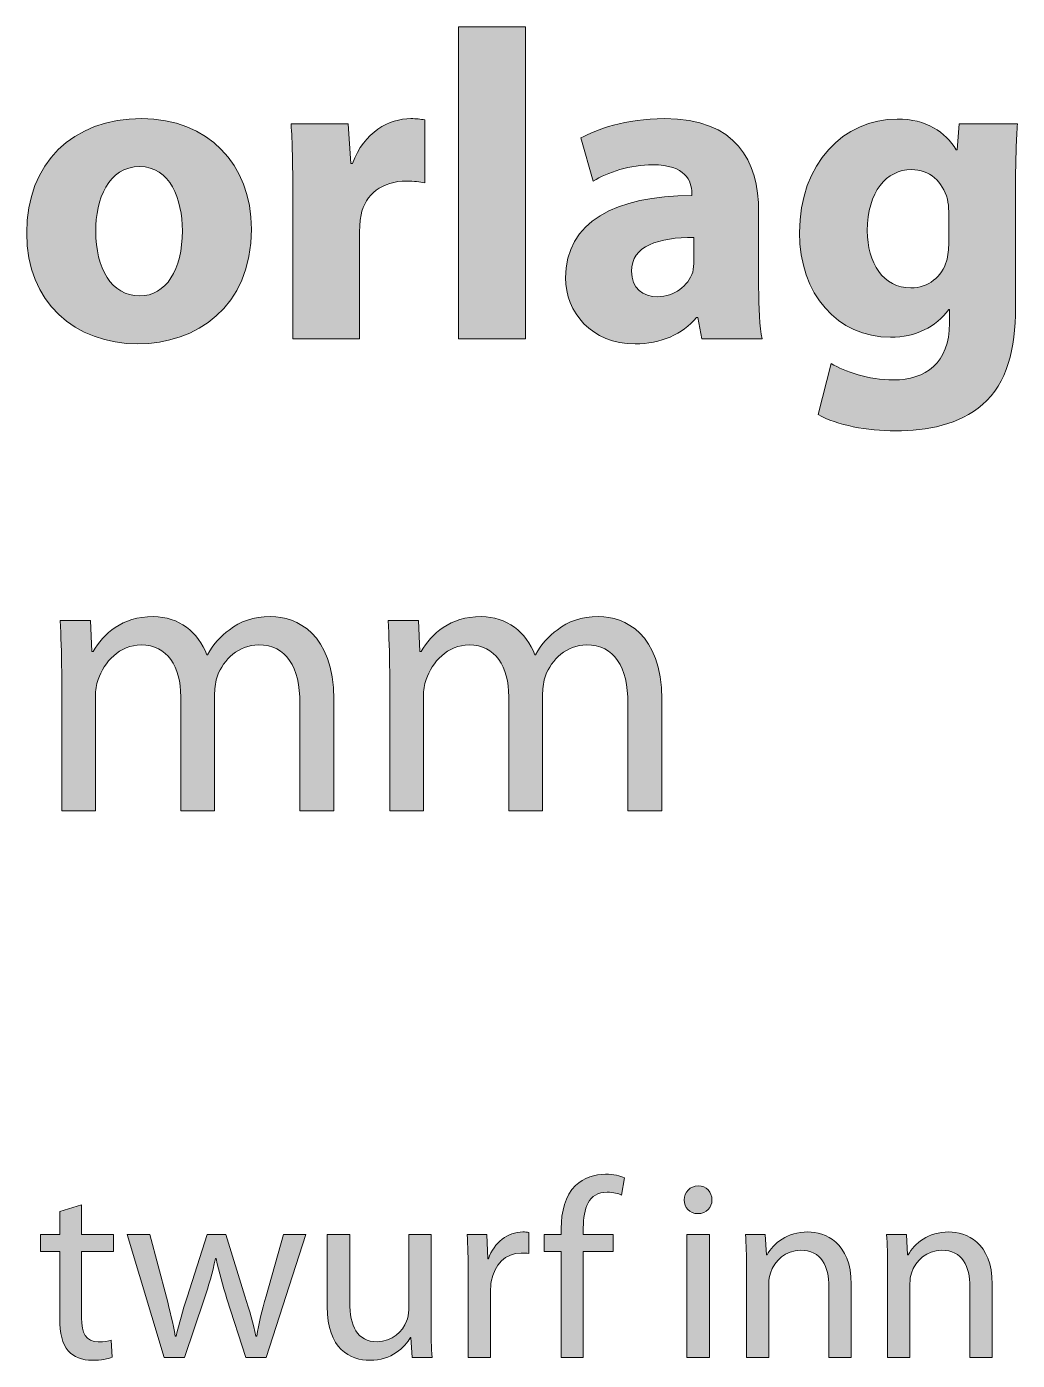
# Model space of a CAD drawing. Header units: inches. Extents: x 0 to 395, y 0 to 191.
# Drawn here: x 281.94 to 302.59, y 163.54 to 191.35 of the extents above; entities that cross this region are included whole.
import ezdxf

# ---------------------------------------------------------------- set-up
doc = ezdxf.new("R2010")
doc.units = ezdxf.units.IN
doc.header["$MEASUREMENT"] = 0
doc.layers.add('Template', color=7, linetype='Continuous')

# ---------------------------------------------------------------- blocks, each defined once
blk = doc.blocks.new('block 2')
at = {"layer": 'Template', "true_color": 0xf6921e}
h = blk.add_hatch(color=30, dxfattribs=at)
h.dxf.hatch_style = 2
h.paths.add_polyline_path([(290.946, 191.353), (292.34, 191.353), (292.34, 184.841), (290.946, 184.841)])
h = blk.add_hatch(color=30, dxfattribs=at)
h.dxf.hatch_style = 2
edge = h.paths.add_edge_path()
edge.add_spline(control_points=[(286.626, 187.134), (286.626, 185.492), (285.461, 184.74), (284.26, 184.74), (282.948, 184.74), (281.939, 185.602), (281.939, 187.051), (281.939, 188.51), (282.893, 189.436), (284.342, 189.436), (285.709, 189.436), (286.626, 188.491), (286.626, 187.134)], knot_values=[0, 0, 0, 0, 1, 1, 1, 2, 2, 2, 3, 3, 3, 4, 4, 4, 4], degree=3, periodic=1)
edge = h.paths.add_edge_path()
edge.add_spline(control_points=[(283.379, 187.088), (283.379, 186.317), (283.7, 185.74), (284.296, 185.74), (284.847, 185.74), (285.186, 186.281), (285.186, 187.097), (285.186, 187.758), (284.929, 188.436), (284.296, 188.436), (283.636, 188.436), (283.379, 187.748), (283.379, 187.088)], knot_values=[0, 0, 0, 0, 1, 1, 1, 2, 2, 2, 3, 3, 3, 4, 4, 4, 4], degree=3, periodic=1)
h = blk.add_hatch(color=30, dxfattribs=at)
h.dxf.hatch_style = 2
edge = h.paths.add_edge_path()
edge.add_spline(control_points=[(287.488, 187.849), (287.488, 188.51), (287.479, 188.941), (287.451, 189.326), (287.451, 189.326), (288.644, 189.326), (288.644, 189.326), (288.644, 189.326), (288.699, 188.501), (288.699, 188.501), (288.699, 188.501), (288.736, 188.501), (288.736, 188.501), (288.965, 189.161), (289.506, 189.436), (289.946, 189.436), (290.075, 189.436), (290.139, 189.427), (290.24, 189.409), (290.24, 189.409), (290.24, 188.097), (290.24, 188.097), (290.13, 188.115), (290.02, 188.134), (289.864, 188.134), (289.35, 188.134), (289.001, 187.858), (288.91, 187.427), (288.892, 187.336), (288.882, 187.226), (288.882, 187.116), (288.882, 187.116), (288.882, 184.841), (288.882, 184.841), (288.882, 184.841), (287.488, 184.841), (287.488, 184.841), (287.488, 184.841), (287.488, 187.849), (287.488, 187.849)], knot_values=[0, 0, 0, 0, 1, 1, 1, 2, 2, 2, 3, 3, 3, 4, 4, 4, 5, 5, 5, 6, 6, 6, 7, 7, 7, 8, 8, 8, 9, 9, 9, 10, 10, 10, 11, 11, 11, 12, 12, 12, 13, 13, 13, 13], degree=3, periodic=1)
h = blk.add_hatch(color=30, dxfattribs=at)
h.dxf.hatch_style = 2
edge = h.paths.add_edge_path()
edge.add_spline(control_points=[(297.201, 185.923), (297.201, 185.501), (297.22, 185.088), (297.275, 184.841), (297.275, 184.841), (296.018, 184.841), (296.018, 184.841), (296.018, 184.841), (295.936, 185.29), (295.936, 185.29), (295.936, 185.29), (295.908, 185.29), (295.908, 185.29), (295.615, 184.932), (295.156, 184.74), (294.624, 184.74), (293.716, 184.74), (293.175, 185.4), (293.175, 186.116), (293.175, 187.281), (294.22, 187.831), (295.807, 187.831), (295.807, 187.831), (295.807, 187.886), (295.807, 187.886), (295.807, 188.134), (295.679, 188.473), (294.991, 188.473), (294.532, 188.473), (294.046, 188.317), (293.753, 188.134), (293.753, 188.134), (293.496, 189.033), (293.496, 189.033), (293.808, 189.207), (294.422, 189.436), (295.238, 189.436), (296.734, 189.436), (297.201, 188.556), (297.201, 187.492), (297.201, 187.492), (297.201, 185.923), (297.201, 185.923)], knot_values=[0, 0, 0, 0, 1, 1, 1, 2, 2, 2, 3, 3, 3, 4, 4, 4, 5, 5, 5, 6, 6, 6, 7, 7, 7, 8, 8, 8, 9, 9, 9, 10, 10, 10, 11, 11, 11, 12, 12, 12, 13, 13, 13, 14, 14, 14, 14], degree=3, periodic=1)
edge = h.paths.add_edge_path()
edge.add_spline(control_points=[(295.853, 186.96), (295.119, 186.96), (294.55, 186.785), (294.55, 186.253), (294.55, 185.896), (294.789, 185.721), (295.101, 185.721), (295.44, 185.721), (295.734, 185.951), (295.826, 186.235), (295.844, 186.308), (295.853, 186.391), (295.853, 186.473), (295.853, 186.473), (295.853, 186.96), (295.853, 186.96)], knot_values=[0, 0, 0, 0, 1, 1, 1, 2, 2, 2, 3, 3, 3, 4, 4, 4, 5, 5, 5, 5], degree=3, periodic=1)
h = blk.add_hatch(color=30, dxfattribs=at)
h.dxf.hatch_style = 2
edge = h.paths.add_edge_path()
edge.add_spline(control_points=[(302.558, 185.492), (302.558, 184.63), (302.384, 183.923), (301.87, 183.474), (301.384, 183.052), (300.714, 182.924), (300.054, 182.924), (299.458, 182.924), (298.843, 183.043), (298.44, 183.263), (298.44, 183.263), (298.715, 184.327), (298.715, 184.327), (298.999, 184.162), (299.485, 183.988), (300.017, 183.988), (300.678, 183.988), (301.182, 184.336), (301.182, 185.171), (301.182, 185.171), (301.182, 185.455), (301.182, 185.455), (301.182, 185.455), (301.164, 185.455), (301.164, 185.455), (300.898, 185.088), (300.467, 184.877), (299.953, 184.877), (298.843, 184.877), (298.054, 185.776), (298.054, 187.06), (298.054, 188.51), (298.981, 189.427), (300.091, 189.427), (300.705, 189.427), (301.091, 189.161), (301.32, 188.785), (301.32, 188.785), (301.338, 188.785), (301.338, 188.785), (301.338, 188.785), (301.384, 189.326), (301.384, 189.326), (301.384, 189.326), (302.595, 189.326), (302.595, 189.326), (302.577, 189.033), (302.558, 188.657), (302.558, 187.987), (302.558, 187.987), (302.558, 185.492), (302.558, 185.492)], knot_values=[0, 0, 0, 0, 1, 1, 1, 2, 2, 2, 3, 3, 3, 4, 4, 4, 5, 5, 5, 6, 6, 6, 7, 7, 7, 8, 8, 8, 9, 9, 9, 10, 10, 10, 11, 11, 11, 12, 12, 12, 13, 13, 13, 14, 14, 14, 15, 15, 15, 16, 16, 16, 17, 17, 17, 17], degree=3, periodic=1)
edge = h.paths.add_edge_path()
edge.add_spline(control_points=[(301.164, 187.501), (301.164, 187.583), (301.155, 187.675), (301.136, 187.758), (301.036, 188.125), (300.77, 188.372), (300.384, 188.372), (299.87, 188.372), (299.467, 187.914), (299.467, 187.097), (299.467, 186.428), (299.797, 185.905), (300.375, 185.905), (300.742, 185.905), (301.026, 186.143), (301.118, 186.464), (301.155, 186.574), (301.164, 186.721), (301.164, 186.84), (301.164, 186.84), (301.164, 187.501), (301.164, 187.501)], knot_values=[0, 0, 0, 0, 1, 1, 1, 2, 2, 2, 3, 3, 3, 4, 4, 4, 5, 5, 5, 6, 6, 6, 7, 7, 7, 7], degree=3, periodic=1)
h = blk.add_hatch(color=30, dxfattribs=at)
h.dxf.hatch_style = 2
edge = h.paths.add_edge_path()
edge.add_spline(control_points=[(282.669, 177.895), (282.669, 178.313), (282.652, 178.641), (282.636, 178.969), (282.636, 178.969), (283.267, 178.969), (283.267, 178.969), (283.267, 178.969), (283.3, 178.321), (283.3, 178.321), (283.3, 178.321), (283.325, 178.321), (283.325, 178.321), (283.546, 178.698), (283.915, 179.051), (284.579, 179.051), (285.112, 179.051), (285.522, 178.723), (285.694, 178.256), (285.694, 178.256), (285.71, 178.256), (285.71, 178.256), (285.833, 178.485), (285.997, 178.649), (286.161, 178.772), (286.399, 178.952), (286.653, 179.051), (287.03, 179.051), (287.563, 179.051), (288.342, 178.706), (288.342, 177.329), (288.342, 177.329), (288.342, 175.001), (288.342, 175.001), (288.342, 175.001), (287.637, 175.001), (287.637, 175.001), (287.637, 175.001), (287.637, 177.239), (287.637, 177.239), (287.637, 178.01), (287.35, 178.461), (286.776, 178.461), (286.358, 178.461), (286.046, 178.157), (285.915, 177.813), (285.882, 177.706), (285.858, 177.583), (285.858, 177.452), (285.858, 177.452), (285.858, 175.001), (285.858, 175.001), (285.858, 175.001), (285.153, 175.001), (285.153, 175.001), (285.153, 175.001), (285.153, 177.378), (285.153, 177.378), (285.153, 178.01), (284.874, 178.461), (284.325, 178.461), (283.882, 178.461), (283.546, 178.1), (283.431, 177.739), (283.39, 177.641), (283.374, 177.51), (283.374, 177.387), (283.374, 177.387), (283.374, 175.001), (283.374, 175.001), (283.374, 175.001), (282.669, 175.001), (282.669, 175.001), (282.669, 175.001), (282.669, 177.895), (282.669, 177.895)], knot_values=[0, 0, 0, 0, 1, 1, 1, 2, 2, 2, 3, 3, 3, 4, 4, 4, 5, 5, 5, 6, 6, 6, 7, 7, 7, 8, 8, 8, 9, 9, 9, 10, 10, 10, 11, 11, 11, 12, 12, 12, 13, 13, 13, 14, 14, 14, 15, 15, 15, 16, 16, 16, 17, 17, 17, 18, 18, 18, 19, 19, 19, 20, 20, 20, 21, 21, 21, 22, 22, 22, 23, 23, 23, 24, 24, 24, 25, 25, 25, 25], degree=3, periodic=1)
h = blk.add_hatch(color=30, dxfattribs=at)
h.dxf.hatch_style = 2
edge = h.paths.add_edge_path()
edge.add_spline(control_points=[(289.508, 177.895), (289.508, 178.313), (289.491, 178.641), (289.475, 178.969), (289.475, 178.969), (290.106, 178.969), (290.106, 178.969), (290.106, 178.969), (290.139, 178.321), (290.139, 178.321), (290.139, 178.321), (290.163, 178.321), (290.163, 178.321), (290.385, 178.698), (290.754, 179.051), (291.418, 179.051), (291.95, 179.051), (292.36, 178.723), (292.533, 178.256), (292.533, 178.256), (292.549, 178.256), (292.549, 178.256), (292.672, 178.485), (292.836, 178.649), (293, 178.772), (293.238, 178.952), (293.492, 179.051), (293.869, 179.051), (294.402, 179.051), (295.181, 178.706), (295.181, 177.329), (295.181, 177.329), (295.181, 175.001), (295.181, 175.001), (295.181, 175.001), (294.476, 175.001), (294.476, 175.001), (294.476, 175.001), (294.476, 177.239), (294.476, 177.239), (294.476, 178.01), (294.189, 178.461), (293.615, 178.461), (293.197, 178.461), (292.885, 178.157), (292.754, 177.813), (292.721, 177.706), (292.697, 177.583), (292.697, 177.452), (292.697, 177.452), (292.697, 175.001), (292.697, 175.001), (292.697, 175.001), (291.992, 175.001), (291.992, 175.001), (291.992, 175.001), (291.992, 177.378), (291.992, 177.378), (291.992, 178.01), (291.713, 178.461), (291.164, 178.461), (290.721, 178.461), (290.385, 178.1), (290.27, 177.739), (290.229, 177.641), (290.213, 177.51), (290.213, 177.387), (290.213, 177.387), (290.213, 175.001), (290.213, 175.001), (290.213, 175.001), (289.508, 175.001), (289.508, 175.001), (289.508, 175.001), (289.508, 177.895), (289.508, 177.895)], knot_values=[0, 0, 0, 0, 1, 1, 1, 2, 2, 2, 3, 3, 3, 4, 4, 4, 5, 5, 5, 6, 6, 6, 7, 7, 7, 8, 8, 8, 9, 9, 9, 10, 10, 10, 11, 11, 11, 12, 12, 12, 13, 13, 13, 14, 14, 14, 15, 15, 15, 16, 16, 16, 17, 17, 17, 18, 18, 18, 19, 19, 19, 20, 20, 20, 21, 21, 21, 22, 22, 22, 23, 23, 23, 24, 24, 24, 25, 25, 25, 25], degree=3, periodic=1)
at = {"layer": 'Template', "lineweight": 0}
blk.add_lwpolyline([(290.946, 191.353), (292.34, 191.353), (292.34, 184.841), (290.946, 184.841), (290.946, 191.353)], dxfattribs=at)
for points, knots in [([(286.626, 187.134), (286.626, 185.492), (285.461, 184.74), (284.26, 184.74), (282.948, 184.74), (281.939, 185.602), (281.939, 187.051), (281.939, 188.51), (282.893, 189.436), (284.342, 189.436), (285.709, 189.436), (286.626, 188.491), (286.626, 187.134)], [0, 0, 0, 0, 1, 1, 1, 2, 2, 2, 3, 3, 3, 4, 4, 4, 4]), ([(287.488, 187.849), (287.488, 188.51), (287.479, 188.941), (287.451, 189.326), (287.451, 189.326), (288.644, 189.326), (288.644, 189.326), (288.644, 189.326), (288.699, 188.501), (288.699, 188.501), (288.699, 188.501), (288.736, 188.501), (288.736, 188.501), (288.965, 189.161), (289.506, 189.436), (289.946, 189.436), (290.075, 189.436), (290.139, 189.427), (290.24, 189.409), (290.24, 189.409), (290.24, 188.097), (290.24, 188.097), (290.13, 188.115), (290.02, 188.134), (289.864, 188.134), (289.35, 188.134), (289.001, 187.858), (288.91, 187.427), (288.892, 187.336), (288.882, 187.226), (288.882, 187.116), (288.882, 187.116), (288.882, 184.841), (288.882, 184.841), (288.882, 184.841), (287.488, 184.841), (287.488, 184.841), (287.488, 184.841), (287.488, 187.849), (287.488, 187.849)], [0, 0, 0, 0, 1, 1, 1, 2, 2, 2, 3, 3, 3, 4, 4, 4, 5, 5, 5, 6, 6, 6, 7, 7, 7, 8, 8, 8, 9, 9, 9, 10, 10, 10, 11, 11, 11, 12, 12, 12, 13, 13, 13, 13]), ([(297.201, 185.923), (297.201, 185.501), (297.22, 185.088), (297.275, 184.841), (297.275, 184.841), (296.018, 184.841), (296.018, 184.841), (296.018, 184.841), (295.936, 185.29), (295.936, 185.29), (295.936, 185.29), (295.908, 185.29), (295.908, 185.29), (295.615, 184.932), (295.156, 184.74), (294.624, 184.74), (293.716, 184.74), (293.175, 185.4), (293.175, 186.116), (293.175, 187.281), (294.22, 187.831), (295.807, 187.831), (295.807, 187.831), (295.807, 187.886), (295.807, 187.886), (295.807, 188.134), (295.679, 188.473), (294.991, 188.473), (294.532, 188.473), (294.046, 188.317), (293.753, 188.134), (293.753, 188.134), (293.496, 189.033), (293.496, 189.033), (293.808, 189.207), (294.422, 189.436), (295.238, 189.436), (296.734, 189.436), (297.201, 188.556), (297.201, 187.492), (297.201, 187.492), (297.201, 185.923), (297.201, 185.923)], [0, 0, 0, 0, 1, 1, 1, 2, 2, 2, 3, 3, 3, 4, 4, 4, 5, 5, 5, 6, 6, 6, 7, 7, 7, 8, 8, 8, 9, 9, 9, 10, 10, 10, 11, 11, 11, 12, 12, 12, 13, 13, 13, 14, 14, 14, 14]), ([(302.558, 185.492), (302.558, 184.63), (302.384, 183.923), (301.87, 183.474), (301.384, 183.052), (300.714, 182.924), (300.054, 182.924), (299.458, 182.924), (298.843, 183.043), (298.44, 183.263), (298.44, 183.263), (298.715, 184.327), (298.715, 184.327), (298.999, 184.162), (299.485, 183.988), (300.017, 183.988), (300.678, 183.988), (301.182, 184.336), (301.182, 185.171), (301.182, 185.171), (301.182, 185.455), (301.182, 185.455), (301.182, 185.455), (301.164, 185.455), (301.164, 185.455), (300.898, 185.088), (300.467, 184.877), (299.953, 184.877), (298.843, 184.877), (298.054, 185.776), (298.054, 187.06), (298.054, 188.51), (298.981, 189.427), (300.091, 189.427), (300.705, 189.427), (301.091, 189.161), (301.32, 188.785), (301.32, 188.785), (301.338, 188.785), (301.338, 188.785), (301.338, 188.785), (301.384, 189.326), (301.384, 189.326), (301.384, 189.326), (302.595, 189.326), (302.595, 189.326), (302.577, 189.033), (302.558, 188.657), (302.558, 187.987), (302.558, 187.987), (302.558, 185.492), (302.558, 185.492)], [0, 0, 0, 0, 1, 1, 1, 2, 2, 2, 3, 3, 3, 4, 4, 4, 5, 5, 5, 6, 6, 6, 7, 7, 7, 8, 8, 8, 9, 9, 9, 10, 10, 10, 11, 11, 11, 12, 12, 12, 13, 13, 13, 14, 14, 14, 15, 15, 15, 16, 16, 16, 17, 17, 17, 17]), ([(283.379, 187.088), (283.379, 186.317), (283.7, 185.74), (284.296, 185.74), (284.847, 185.74), (285.186, 186.281), (285.186, 187.097), (285.186, 187.758), (284.929, 188.436), (284.296, 188.436), (283.636, 188.436), (283.379, 187.748), (283.379, 187.088)], [0, 0, 0, 0, 1, 1, 1, 2, 2, 2, 3, 3, 3, 4, 4, 4, 4]), ([(301.164, 187.501), (301.164, 187.583), (301.155, 187.675), (301.136, 187.758), (301.036, 188.125), (300.77, 188.372), (300.384, 188.372), (299.87, 188.372), (299.467, 187.914), (299.467, 187.097), (299.467, 186.428), (299.797, 185.905), (300.375, 185.905), (300.742, 185.905), (301.026, 186.143), (301.118, 186.464), (301.155, 186.574), (301.164, 186.721), (301.164, 186.84), (301.164, 186.84), (301.164, 187.501), (301.164, 187.501)], [0, 0, 0, 0, 1, 1, 1, 2, 2, 2, 3, 3, 3, 4, 4, 4, 5, 5, 5, 6, 6, 6, 7, 7, 7, 7]), ([(295.853, 186.96), (295.119, 186.96), (294.55, 186.785), (294.55, 186.253), (294.55, 185.896), (294.789, 185.721), (295.101, 185.721), (295.44, 185.721), (295.734, 185.951), (295.826, 186.235), (295.844, 186.308), (295.853, 186.391), (295.853, 186.473), (295.853, 186.473), (295.853, 186.96), (295.853, 186.96)], [0, 0, 0, 0, 1, 1, 1, 2, 2, 2, 3, 3, 3, 4, 4, 4, 5, 5, 5, 5]), ([(282.669, 177.895), (282.669, 178.313), (282.652, 178.641), (282.636, 178.969), (282.636, 178.969), (283.267, 178.969), (283.267, 178.969), (283.267, 178.969), (283.3, 178.321), (283.3, 178.321), (283.3, 178.321), (283.325, 178.321), (283.325, 178.321), (283.546, 178.698), (283.915, 179.051), (284.579, 179.051), (285.112, 179.051), (285.522, 178.723), (285.694, 178.256), (285.694, 178.256), (285.71, 178.256), (285.71, 178.256), (285.833, 178.485), (285.997, 178.649), (286.161, 178.772), (286.399, 178.952), (286.653, 179.051), (287.03, 179.051), (287.563, 179.051), (288.342, 178.706), (288.342, 177.329), (288.342, 177.329), (288.342, 175.001), (288.342, 175.001), (288.342, 175.001), (287.637, 175.001), (287.637, 175.001), (287.637, 175.001), (287.637, 177.239), (287.637, 177.239), (287.637, 178.01), (287.35, 178.461), (286.776, 178.461), (286.358, 178.461), (286.046, 178.157), (285.915, 177.813), (285.882, 177.706), (285.858, 177.583), (285.858, 177.452), (285.858, 177.452), (285.858, 175.001), (285.858, 175.001), (285.858, 175.001), (285.153, 175.001), (285.153, 175.001), (285.153, 175.001), (285.153, 177.378), (285.153, 177.378), (285.153, 178.01), (284.874, 178.461), (284.325, 178.461), (283.882, 178.461), (283.546, 178.1), (283.431, 177.739), (283.39, 177.641), (283.374, 177.51), (283.374, 177.387), (283.374, 177.387), (283.374, 175.001), (283.374, 175.001), (283.374, 175.001), (282.669, 175.001), (282.669, 175.001), (282.669, 175.001), (282.669, 177.895), (282.669, 177.895)], [0, 0, 0, 0, 1, 1, 1, 2, 2, 2, 3, 3, 3, 4, 4, 4, 5, 5, 5, 6, 6, 6, 7, 7, 7, 8, 8, 8, 9, 9, 9, 10, 10, 10, 11, 11, 11, 12, 12, 12, 13, 13, 13, 14, 14, 14, 15, 15, 15, 16, 16, 16, 17, 17, 17, 18, 18, 18, 19, 19, 19, 20, 20, 20, 21, 21, 21, 22, 22, 22, 23, 23, 23, 24, 24, 24, 25, 25, 25, 25]), ([(289.508, 177.895), (289.508, 178.313), (289.491, 178.641), (289.475, 178.969), (289.475, 178.969), (290.106, 178.969), (290.106, 178.969), (290.106, 178.969), (290.139, 178.321), (290.139, 178.321), (290.139, 178.321), (290.163, 178.321), (290.163, 178.321), (290.385, 178.698), (290.754, 179.051), (291.418, 179.051), (291.95, 179.051), (292.36, 178.723), (292.533, 178.256), (292.533, 178.256), (292.549, 178.256), (292.549, 178.256), (292.672, 178.485), (292.836, 178.649), (293, 178.772), (293.238, 178.952), (293.492, 179.051), (293.869, 179.051), (294.402, 179.051), (295.181, 178.706), (295.181, 177.329), (295.181, 177.329), (295.181, 175.001), (295.181, 175.001), (295.181, 175.001), (294.476, 175.001), (294.476, 175.001), (294.476, 175.001), (294.476, 177.239), (294.476, 177.239), (294.476, 178.01), (294.189, 178.461), (293.615, 178.461), (293.197, 178.461), (292.885, 178.157), (292.754, 177.813), (292.721, 177.706), (292.697, 177.583), (292.697, 177.452), (292.697, 177.452), (292.697, 175.001), (292.697, 175.001), (292.697, 175.001), (291.992, 175.001), (291.992, 175.001), (291.992, 175.001), (291.992, 177.378), (291.992, 177.378), (291.992, 178.01), (291.713, 178.461), (291.164, 178.461), (290.721, 178.461), (290.385, 178.1), (290.27, 177.739), (290.229, 177.641), (290.213, 177.51), (290.213, 177.387), (290.213, 177.387), (290.213, 175.001), (290.213, 175.001), (290.213, 175.001), (289.508, 175.001), (289.508, 175.001), (289.508, 175.001), (289.508, 177.895), (289.508, 177.895)], [0, 0, 0, 0, 1, 1, 1, 2, 2, 2, 3, 3, 3, 4, 4, 4, 5, 5, 5, 6, 6, 6, 7, 7, 7, 8, 8, 8, 9, 9, 9, 10, 10, 10, 11, 11, 11, 12, 12, 12, 13, 13, 13, 14, 14, 14, 15, 15, 15, 16, 16, 16, 17, 17, 17, 18, 18, 18, 19, 19, 19, 20, 20, 20, 21, 21, 21, 22, 22, 22, 23, 23, 23, 24, 24, 24, 25, 25, 25, 25])]:
    blk.add_open_spline(points, degree=3, knots=knots, dxfattribs=at)
blk = doc.blocks.new('block 7')
at = {"layer": 'Template', "true_color": 0xf6921e}
h = blk.add_hatch(color=30, dxfattribs=at)
h.dxf.hatch_style = 2
edge = h.paths.add_edge_path()
edge.add_spline(control_points=[(293.084, 163.601), (293.084, 163.601), (293.084, 165.812), (293.084, 165.812), (293.084, 165.812), (292.729, 165.812), (292.729, 165.812), (292.729, 165.812), (292.729, 166.167), (292.729, 166.167), (292.729, 166.167), (293.084, 166.167), (293.084, 166.167), (293.084, 166.167), (293.084, 166.289), (293.084, 166.289), (293.084, 166.65), (293.169, 166.979), (293.381, 167.185), (293.556, 167.355), (293.789, 167.424), (294.007, 167.424), (294.176, 167.424), (294.314, 167.387), (294.404, 167.35), (294.404, 167.35), (294.341, 166.989), (294.341, 166.989), (294.272, 167.021), (294.182, 167.048), (294.044, 167.048), (293.646, 167.048), (293.545, 166.703), (293.545, 166.305), (293.545, 166.305), (293.545, 166.167), (293.545, 166.167), (293.545, 166.167), (294.166, 166.167), (294.166, 166.167), (294.166, 166.167), (294.166, 165.812), (294.166, 165.812), (294.166, 165.812), (293.545, 165.812), (293.545, 165.812), (293.545, 165.812), (293.545, 163.601), (293.545, 163.601), (293.545, 163.601), (293.084, 163.601), (293.084, 163.601)], knot_values=[0, 0, 0, 0, 1, 1, 1, 2, 2, 2, 3, 3, 3, 4, 4, 4, 5, 5, 5, 6, 6, 6, 7, 7, 7, 8, 8, 8, 9, 9, 9, 10, 10, 10, 11, 11, 11, 12, 12, 12, 13, 13, 13, 14, 14, 14, 15, 15, 15, 16, 16, 16, 17, 17, 17, 17], degree=3, periodic=1)
h = blk.add_hatch(color=30, dxfattribs=at)
h.dxf.hatch_style = 2
edge = h.paths.add_edge_path()
edge.add_spline(control_points=[(296.227, 166.888), (296.227, 166.729), (296.116, 166.602), (295.93, 166.602), (295.76, 166.602), (295.649, 166.729), (295.649, 166.888), (295.649, 167.048), (295.766, 167.18), (295.941, 167.18), (296.11, 167.18), (296.227, 167.053), (296.227, 166.888)], knot_values=[0, 0, 0, 0, 1, 1, 1, 2, 2, 2, 3, 3, 3, 4, 4, 4, 4], degree=3, periodic=1)
h.paths.add_polyline_path([(295.707, 163.601), (295.707, 166.167), (296.174, 166.167), (296.174, 163.601)])
h = blk.add_hatch(color=30, dxfattribs=at)
h.dxf.hatch_style = 2
edge = h.paths.add_edge_path()
edge.add_spline(control_points=[(283.083, 166.782), (283.083, 166.782), (283.083, 166.167), (283.083, 166.167), (283.083, 166.167), (283.751, 166.167), (283.751, 166.167), (283.751, 166.167), (283.751, 165.812), (283.751, 165.812), (283.751, 165.812), (283.083, 165.812), (283.083, 165.812), (283.083, 165.812), (283.083, 164.428), (283.083, 164.428), (283.083, 164.11), (283.173, 163.93), (283.433, 163.93), (283.56, 163.93), (283.634, 163.94), (283.703, 163.962), (283.703, 163.962), (283.724, 163.606), (283.724, 163.606), (283.634, 163.575), (283.491, 163.543), (283.311, 163.543), (283.093, 163.543), (282.918, 163.617), (282.807, 163.739), (282.68, 163.882), (282.627, 164.11), (282.627, 164.412), (282.627, 164.412), (282.627, 165.812), (282.627, 165.812), (282.627, 165.812), (282.229, 165.812), (282.229, 165.812), (282.229, 165.812), (282.229, 166.167), (282.229, 166.167), (282.229, 166.167), (282.627, 166.167), (282.627, 166.167), (282.627, 166.167), (282.627, 166.644), (282.627, 166.644), (282.627, 166.644), (283.083, 166.782), (283.083, 166.782)], knot_values=[0, 0, 0, 0, 1, 1, 1, 2, 2, 2, 3, 3, 3, 4, 4, 4, 5, 5, 5, 6, 6, 6, 7, 7, 7, 8, 8, 8, 9, 9, 9, 10, 10, 10, 11, 11, 11, 12, 12, 12, 13, 13, 13, 14, 14, 14, 15, 15, 15, 16, 16, 16, 17, 17, 17, 17], degree=3, periodic=1)
h = blk.add_hatch(color=30, dxfattribs=at)
h.dxf.hatch_style = 2
edge = h.paths.add_edge_path()
edge.add_spline(control_points=[(284.508, 166.167), (284.508, 166.167), (284.853, 164.863), (284.853, 164.863), (284.922, 164.577), (284.991, 164.311), (285.038, 164.046), (285.038, 164.046), (285.054, 164.046), (285.054, 164.046), (285.113, 164.306), (285.197, 164.582), (285.282, 164.858), (285.282, 164.858), (285.701, 166.167), (285.701, 166.167), (285.701, 166.167), (286.093, 166.167), (286.093, 166.167), (286.093, 166.167), (286.491, 164.884), (286.491, 164.884), (286.586, 164.577), (286.661, 164.306), (286.719, 164.046), (286.719, 164.046), (286.735, 164.046), (286.735, 164.046), (286.777, 164.306), (286.846, 164.577), (286.931, 164.879), (286.931, 164.879), (287.297, 166.167), (287.297, 166.167), (287.297, 166.167), (287.758, 166.167), (287.758, 166.167), (287.758, 166.167), (286.931, 163.601), (286.931, 163.601), (286.931, 163.601), (286.507, 163.601), (286.507, 163.601), (286.507, 163.601), (286.115, 164.826), (286.115, 164.826), (286.025, 165.112), (285.95, 165.367), (285.887, 165.669), (285.887, 165.669), (285.876, 165.669), (285.876, 165.669), (285.812, 165.361), (285.733, 165.096), (285.643, 164.821), (285.643, 164.821), (285.229, 163.601), (285.229, 163.601), (285.229, 163.601), (284.805, 163.601), (284.805, 163.601), (284.805, 163.601), (284.031, 166.167), (284.031, 166.167), (284.031, 166.167), (284.508, 166.167), (284.508, 166.167)], knot_values=[0, 0, 0, 0, 1, 1, 1, 2, 2, 2, 3, 3, 3, 4, 4, 4, 5, 5, 5, 6, 6, 6, 7, 7, 7, 8, 8, 8, 9, 9, 9, 10, 10, 10, 11, 11, 11, 12, 12, 12, 13, 13, 13, 14, 14, 14, 15, 15, 15, 16, 16, 16, 17, 17, 17, 18, 18, 18, 19, 19, 19, 20, 20, 20, 21, 21, 21, 22, 22, 22, 22], degree=3, periodic=1)
h = blk.add_hatch(color=30, dxfattribs=at)
h.dxf.hatch_style = 2
edge = h.paths.add_edge_path()
edge.add_spline(control_points=[(290.371, 164.306), (290.371, 164.036), (290.376, 163.803), (290.392, 163.601), (290.392, 163.601), (289.978, 163.601), (289.978, 163.601), (289.978, 163.601), (289.952, 164.02), (289.952, 164.02), (289.952, 164.02), (289.941, 164.02), (289.941, 164.02), (289.825, 163.813), (289.549, 163.543), (289.093, 163.543), (288.69, 163.543), (288.207, 163.771), (288.207, 164.667), (288.207, 164.667), (288.207, 166.167), (288.207, 166.167), (288.207, 166.167), (288.674, 166.167), (288.674, 166.167), (288.674, 166.167), (288.674, 164.752), (288.674, 164.752), (288.674, 164.264), (288.828, 163.93), (289.247, 163.93), (289.56, 163.93), (289.777, 164.147), (289.862, 164.359), (289.888, 164.423), (289.904, 164.508), (289.904, 164.598), (289.904, 164.598), (289.904, 166.167), (289.904, 166.167), (289.904, 166.167), (290.371, 166.167), (290.371, 166.167), (290.371, 166.167), (290.371, 164.306), (290.371, 164.306)], knot_values=[0, 0, 0, 0, 1, 1, 1, 2, 2, 2, 3, 3, 3, 4, 4, 4, 5, 5, 5, 6, 6, 6, 7, 7, 7, 8, 8, 8, 9, 9, 9, 10, 10, 10, 11, 11, 11, 12, 12, 12, 13, 13, 13, 14, 14, 14, 15, 15, 15, 15], degree=3, periodic=1)
h = blk.add_hatch(color=30, dxfattribs=at)
h.dxf.hatch_style = 2
edge = h.paths.add_edge_path()
edge.add_spline(control_points=[(291.144, 165.367), (291.144, 165.669), (291.138, 165.929), (291.123, 166.167), (291.123, 166.167), (291.531, 166.167), (291.531, 166.167), (291.531, 166.167), (291.552, 165.658), (291.552, 165.658), (291.552, 165.658), (291.568, 165.658), (291.568, 165.658), (291.685, 166.003), (291.971, 166.22), (292.284, 166.22), (292.332, 166.22), (292.369, 166.215), (292.411, 166.21), (292.411, 166.21), (292.411, 165.77), (292.411, 165.77), (292.363, 165.78), (292.316, 165.78), (292.252, 165.78), (291.923, 165.78), (291.69, 165.536), (291.626, 165.186), (291.616, 165.123), (291.61, 165.043), (291.61, 164.969), (291.61, 164.969), (291.61, 163.601), (291.61, 163.601), (291.61, 163.601), (291.144, 163.601), (291.144, 163.601), (291.144, 163.601), (291.144, 165.367), (291.144, 165.367)], knot_values=[0, 0, 0, 0, 1, 1, 1, 2, 2, 2, 3, 3, 3, 4, 4, 4, 5, 5, 5, 6, 6, 6, 7, 7, 7, 8, 8, 8, 9, 9, 9, 10, 10, 10, 11, 11, 11, 12, 12, 12, 13, 13, 13, 13], degree=3, periodic=1)
h = blk.add_hatch(color=30, dxfattribs=at)
h.dxf.hatch_style = 2
edge = h.paths.add_edge_path()
edge.add_spline(control_points=[(296.948, 165.473), (296.948, 165.743), (296.942, 165.955), (296.926, 166.167), (296.926, 166.167), (297.34, 166.167), (297.34, 166.167), (297.34, 166.167), (297.366, 165.743), (297.366, 165.743), (297.366, 165.743), (297.377, 165.743), (297.377, 165.743), (297.504, 165.982), (297.801, 166.22), (298.225, 166.22), (298.581, 166.22), (299.132, 166.008), (299.132, 165.128), (299.132, 165.128), (299.132, 163.601), (299.132, 163.601), (299.132, 163.601), (298.665, 163.601), (298.665, 163.601), (298.665, 163.601), (298.665, 165.08), (298.665, 165.08), (298.665, 165.494), (298.512, 165.839), (298.071, 165.839), (297.769, 165.839), (297.531, 165.621), (297.446, 165.361), (297.425, 165.303), (297.414, 165.224), (297.414, 165.144), (297.414, 165.144), (297.414, 163.601), (297.414, 163.601), (297.414, 163.601), (296.948, 163.601), (296.948, 163.601), (296.948, 163.601), (296.948, 165.473), (296.948, 165.473)], knot_values=[0, 0, 0, 0, 1, 1, 1, 2, 2, 2, 3, 3, 3, 4, 4, 4, 5, 5, 5, 6, 6, 6, 7, 7, 7, 8, 8, 8, 9, 9, 9, 10, 10, 10, 11, 11, 11, 12, 12, 12, 13, 13, 13, 14, 14, 14, 15, 15, 15, 15], degree=3, periodic=1)
h = blk.add_hatch(color=30, dxfattribs=at)
h.dxf.hatch_style = 2
edge = h.paths.add_edge_path()
edge.add_spline(control_points=[(299.889, 165.473), (299.889, 165.743), (299.884, 165.955), (299.868, 166.167), (299.868, 166.167), (300.281, 166.167), (300.281, 166.167), (300.281, 166.167), (300.308, 165.743), (300.308, 165.743), (300.308, 165.743), (300.318, 165.743), (300.318, 165.743), (300.446, 165.982), (300.742, 166.22), (301.167, 166.22), (301.522, 166.22), (302.073, 166.008), (302.073, 165.128), (302.073, 165.128), (302.073, 163.601), (302.073, 163.601), (302.073, 163.601), (301.607, 163.601), (301.607, 163.601), (301.607, 163.601), (301.607, 165.08), (301.607, 165.08), (301.607, 165.494), (301.453, 165.839), (301.013, 165.839), (300.711, 165.839), (300.472, 165.621), (300.387, 165.361), (300.366, 165.303), (300.355, 165.224), (300.355, 165.144), (300.355, 165.144), (300.355, 163.601), (300.355, 163.601), (300.355, 163.601), (299.889, 163.601), (299.889, 163.601), (299.889, 163.601), (299.889, 165.473), (299.889, 165.473)], knot_values=[0, 0, 0, 0, 1, 1, 1, 2, 2, 2, 3, 3, 3, 4, 4, 4, 5, 5, 5, 6, 6, 6, 7, 7, 7, 8, 8, 8, 9, 9, 9, 10, 10, 10, 11, 11, 11, 12, 12, 12, 13, 13, 13, 14, 14, 14, 15, 15, 15, 15], degree=3, periodic=1)
at = {"layer": 'Template', "lineweight": 0}
blk.add_lwpolyline([(295.707, 163.601), (295.707, 166.167), (296.174, 166.167), (296.174, 163.601), (295.707, 163.601)], dxfattribs=at)
for points, knots in [([(293.084, 163.601), (293.084, 163.601), (293.084, 165.812), (293.084, 165.812), (293.084, 165.812), (292.729, 165.812), (292.729, 165.812), (292.729, 165.812), (292.729, 166.167), (292.729, 166.167), (292.729, 166.167), (293.084, 166.167), (293.084, 166.167), (293.084, 166.167), (293.084, 166.289), (293.084, 166.289), (293.084, 166.65), (293.169, 166.979), (293.381, 167.185), (293.556, 167.355), (293.789, 167.424), (294.007, 167.424), (294.176, 167.424), (294.314, 167.387), (294.404, 167.35), (294.404, 167.35), (294.341, 166.989), (294.341, 166.989), (294.272, 167.021), (294.182, 167.048), (294.044, 167.048), (293.646, 167.048), (293.545, 166.703), (293.545, 166.305), (293.545, 166.305), (293.545, 166.167), (293.545, 166.167), (293.545, 166.167), (294.166, 166.167), (294.166, 166.167), (294.166, 166.167), (294.166, 165.812), (294.166, 165.812), (294.166, 165.812), (293.545, 165.812), (293.545, 165.812), (293.545, 165.812), (293.545, 163.601), (293.545, 163.601), (293.545, 163.601), (293.084, 163.601), (293.084, 163.601)], [0, 0, 0, 0, 1, 1, 1, 2, 2, 2, 3, 3, 3, 4, 4, 4, 5, 5, 5, 6, 6, 6, 7, 7, 7, 8, 8, 8, 9, 9, 9, 10, 10, 10, 11, 11, 11, 12, 12, 12, 13, 13, 13, 14, 14, 14, 15, 15, 15, 16, 16, 16, 17, 17, 17, 17]), ([(296.227, 166.888), (296.227, 166.729), (296.116, 166.602), (295.93, 166.602), (295.76, 166.602), (295.649, 166.729), (295.649, 166.888), (295.649, 167.048), (295.766, 167.18), (295.941, 167.18), (296.11, 167.18), (296.227, 167.053), (296.227, 166.888)], [0, 0, 0, 0, 1, 1, 1, 2, 2, 2, 3, 3, 3, 4, 4, 4, 4]), ([(283.083, 166.782), (283.083, 166.782), (283.083, 166.167), (283.083, 166.167), (283.083, 166.167), (283.751, 166.167), (283.751, 166.167), (283.751, 166.167), (283.751, 165.812), (283.751, 165.812), (283.751, 165.812), (283.083, 165.812), (283.083, 165.812), (283.083, 165.812), (283.083, 164.428), (283.083, 164.428), (283.083, 164.11), (283.173, 163.93), (283.433, 163.93), (283.56, 163.93), (283.634, 163.94), (283.703, 163.962), (283.703, 163.962), (283.724, 163.606), (283.724, 163.606), (283.634, 163.575), (283.491, 163.543), (283.311, 163.543), (283.093, 163.543), (282.918, 163.617), (282.807, 163.739), (282.68, 163.882), (282.627, 164.11), (282.627, 164.412), (282.627, 164.412), (282.627, 165.812), (282.627, 165.812), (282.627, 165.812), (282.229, 165.812), (282.229, 165.812), (282.229, 165.812), (282.229, 166.167), (282.229, 166.167), (282.229, 166.167), (282.627, 166.167), (282.627, 166.167), (282.627, 166.167), (282.627, 166.644), (282.627, 166.644), (282.627, 166.644), (283.083, 166.782), (283.083, 166.782)], [0, 0, 0, 0, 1, 1, 1, 2, 2, 2, 3, 3, 3, 4, 4, 4, 5, 5, 5, 6, 6, 6, 7, 7, 7, 8, 8, 8, 9, 9, 9, 10, 10, 10, 11, 11, 11, 12, 12, 12, 13, 13, 13, 14, 14, 14, 15, 15, 15, 16, 16, 16, 17, 17, 17, 17]), ([(284.508, 166.167), (284.508, 166.167), (284.853, 164.863), (284.853, 164.863), (284.922, 164.577), (284.991, 164.311), (285.038, 164.046), (285.038, 164.046), (285.054, 164.046), (285.054, 164.046), (285.113, 164.306), (285.197, 164.582), (285.282, 164.858), (285.282, 164.858), (285.701, 166.167), (285.701, 166.167), (285.701, 166.167), (286.093, 166.167), (286.093, 166.167), (286.093, 166.167), (286.491, 164.884), (286.491, 164.884), (286.586, 164.577), (286.661, 164.306), (286.719, 164.046), (286.719, 164.046), (286.735, 164.046), (286.735, 164.046), (286.777, 164.306), (286.846, 164.577), (286.931, 164.879), (286.931, 164.879), (287.297, 166.167), (287.297, 166.167), (287.297, 166.167), (287.758, 166.167), (287.758, 166.167), (287.758, 166.167), (286.931, 163.601), (286.931, 163.601), (286.931, 163.601), (286.507, 163.601), (286.507, 163.601), (286.507, 163.601), (286.115, 164.826), (286.115, 164.826), (286.025, 165.112), (285.95, 165.367), (285.887, 165.669), (285.887, 165.669), (285.876, 165.669), (285.876, 165.669), (285.812, 165.361), (285.733, 165.096), (285.643, 164.821), (285.643, 164.821), (285.229, 163.601), (285.229, 163.601), (285.229, 163.601), (284.805, 163.601), (284.805, 163.601), (284.805, 163.601), (284.031, 166.167), (284.031, 166.167), (284.031, 166.167), (284.508, 166.167), (284.508, 166.167)], [0, 0, 0, 0, 1, 1, 1, 2, 2, 2, 3, 3, 3, 4, 4, 4, 5, 5, 5, 6, 6, 6, 7, 7, 7, 8, 8, 8, 9, 9, 9, 10, 10, 10, 11, 11, 11, 12, 12, 12, 13, 13, 13, 14, 14, 14, 15, 15, 15, 16, 16, 16, 17, 17, 17, 18, 18, 18, 19, 19, 19, 20, 20, 20, 21, 21, 21, 22, 22, 22, 22]), ([(290.371, 164.306), (290.371, 164.036), (290.376, 163.803), (290.392, 163.601), (290.392, 163.601), (289.978, 163.601), (289.978, 163.601), (289.978, 163.601), (289.952, 164.02), (289.952, 164.02), (289.952, 164.02), (289.941, 164.02), (289.941, 164.02), (289.825, 163.813), (289.549, 163.543), (289.093, 163.543), (288.69, 163.543), (288.207, 163.771), (288.207, 164.667), (288.207, 164.667), (288.207, 166.167), (288.207, 166.167), (288.207, 166.167), (288.674, 166.167), (288.674, 166.167), (288.674, 166.167), (288.674, 164.752), (288.674, 164.752), (288.674, 164.264), (288.828, 163.93), (289.247, 163.93), (289.56, 163.93), (289.777, 164.147), (289.862, 164.359), (289.888, 164.423), (289.904, 164.508), (289.904, 164.598), (289.904, 164.598), (289.904, 166.167), (289.904, 166.167), (289.904, 166.167), (290.371, 166.167), (290.371, 166.167), (290.371, 166.167), (290.371, 164.306), (290.371, 164.306)], [0, 0, 0, 0, 1, 1, 1, 2, 2, 2, 3, 3, 3, 4, 4, 4, 5, 5, 5, 6, 6, 6, 7, 7, 7, 8, 8, 8, 9, 9, 9, 10, 10, 10, 11, 11, 11, 12, 12, 12, 13, 13, 13, 14, 14, 14, 15, 15, 15, 15]), ([(291.144, 165.367), (291.144, 165.669), (291.138, 165.929), (291.123, 166.167), (291.123, 166.167), (291.531, 166.167), (291.531, 166.167), (291.531, 166.167), (291.552, 165.658), (291.552, 165.658), (291.552, 165.658), (291.568, 165.658), (291.568, 165.658), (291.685, 166.003), (291.971, 166.22), (292.284, 166.22), (292.332, 166.22), (292.369, 166.215), (292.411, 166.21), (292.411, 166.21), (292.411, 165.77), (292.411, 165.77), (292.363, 165.78), (292.316, 165.78), (292.252, 165.78), (291.923, 165.78), (291.69, 165.536), (291.626, 165.186), (291.616, 165.123), (291.61, 165.043), (291.61, 164.969), (291.61, 164.969), (291.61, 163.601), (291.61, 163.601), (291.61, 163.601), (291.144, 163.601), (291.144, 163.601), (291.144, 163.601), (291.144, 165.367), (291.144, 165.367)], [0, 0, 0, 0, 1, 1, 1, 2, 2, 2, 3, 3, 3, 4, 4, 4, 5, 5, 5, 6, 6, 6, 7, 7, 7, 8, 8, 8, 9, 9, 9, 10, 10, 10, 11, 11, 11, 12, 12, 12, 13, 13, 13, 13]), ([(296.948, 165.473), (296.948, 165.743), (296.942, 165.955), (296.926, 166.167), (296.926, 166.167), (297.34, 166.167), (297.34, 166.167), (297.34, 166.167), (297.366, 165.743), (297.366, 165.743), (297.366, 165.743), (297.377, 165.743), (297.377, 165.743), (297.504, 165.982), (297.801, 166.22), (298.225, 166.22), (298.581, 166.22), (299.132, 166.008), (299.132, 165.128), (299.132, 165.128), (299.132, 163.601), (299.132, 163.601), (299.132, 163.601), (298.665, 163.601), (298.665, 163.601), (298.665, 163.601), (298.665, 165.08), (298.665, 165.08), (298.665, 165.494), (298.512, 165.839), (298.071, 165.839), (297.769, 165.839), (297.531, 165.621), (297.446, 165.361), (297.425, 165.303), (297.414, 165.224), (297.414, 165.144), (297.414, 165.144), (297.414, 163.601), (297.414, 163.601), (297.414, 163.601), (296.948, 163.601), (296.948, 163.601), (296.948, 163.601), (296.948, 165.473), (296.948, 165.473)], [0, 0, 0, 0, 1, 1, 1, 2, 2, 2, 3, 3, 3, 4, 4, 4, 5, 5, 5, 6, 6, 6, 7, 7, 7, 8, 8, 8, 9, 9, 9, 10, 10, 10, 11, 11, 11, 12, 12, 12, 13, 13, 13, 14, 14, 14, 15, 15, 15, 15]), ([(299.889, 165.473), (299.889, 165.743), (299.884, 165.955), (299.868, 166.167), (299.868, 166.167), (300.281, 166.167), (300.281, 166.167), (300.281, 166.167), (300.308, 165.743), (300.308, 165.743), (300.308, 165.743), (300.318, 165.743), (300.318, 165.743), (300.446, 165.982), (300.742, 166.22), (301.167, 166.22), (301.522, 166.22), (302.073, 166.008), (302.073, 165.128), (302.073, 165.128), (302.073, 163.601), (302.073, 163.601), (302.073, 163.601), (301.607, 163.601), (301.607, 163.601), (301.607, 163.601), (301.607, 165.08), (301.607, 165.08), (301.607, 165.494), (301.453, 165.839), (301.013, 165.839), (300.711, 165.839), (300.472, 165.621), (300.387, 165.361), (300.366, 165.303), (300.355, 165.224), (300.355, 165.144), (300.355, 165.144), (300.355, 163.601), (300.355, 163.601), (300.355, 163.601), (299.889, 163.601), (299.889, 163.601), (299.889, 163.601), (299.889, 165.473), (299.889, 165.473)], [0, 0, 0, 0, 1, 1, 1, 2, 2, 2, 3, 3, 3, 4, 4, 4, 5, 5, 5, 6, 6, 6, 7, 7, 7, 8, 8, 8, 9, 9, 9, 10, 10, 10, 11, 11, 11, 12, 12, 12, 13, 13, 13, 14, 14, 14, 15, 15, 15, 15])]:
    blk.add_open_spline(points, degree=3, knots=knots, dxfattribs=at)

msp = doc.modelspace()

# ---------------------------------------------------------------- block references
at = {"layer": 'Template'}
for name in ['block 2', 'block 7']:
    msp.add_blockref(name, (0, 0), dxfattribs=at)

doc.saveas('drawing.dxf')
